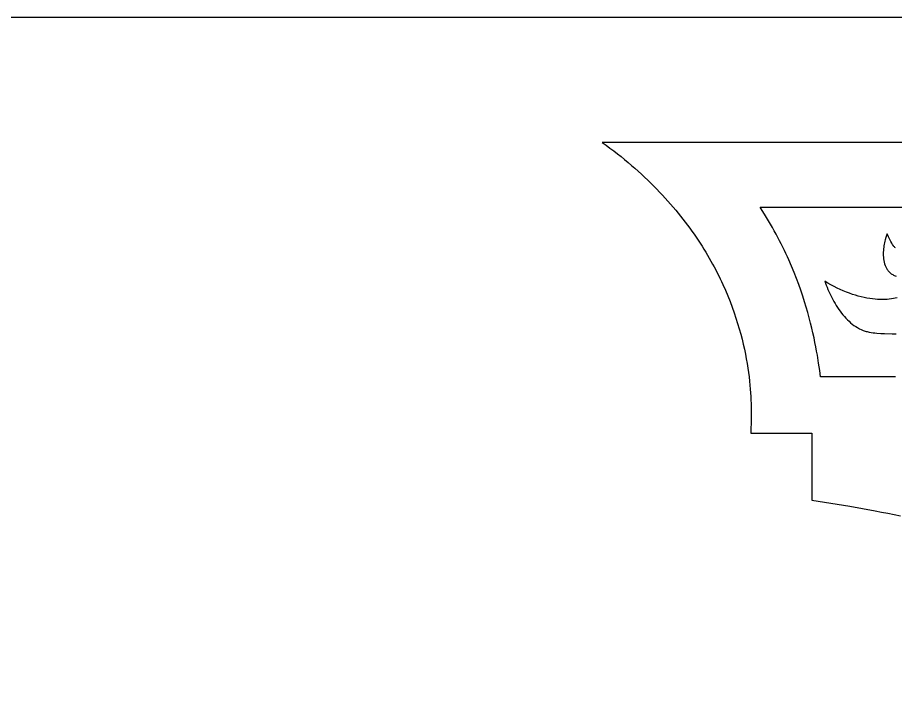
# Model space of a CAD drawing. Extents: x -500 to 500, y -300 to 300.
# Drawn here: x 65.2 to 276.2, y 134.2 to 300 of the extents above; entities that cross this region are included whole.
import ezdxf

# ---------------------------------------------------------------- set-up
doc = ezdxf.new("R2010")
doc.units = 0
doc.header["$MEASUREMENT"] = 0
doc.layers.add('IMPORT_-_120CM_SUR_70CM-1', color=18, linetype='CONTINUOUS')
doc.layers.add('LAYER_2', color=174, linetype='CONTINUOUS')

msp = doc.modelspace()

# ---------------------------------------------------------------- linework, layer by layer
at = {"layer": 'IMPORT_-_120CM_SUR_70CM-1'}
msp.add_lwpolyline([(-500, -300), (500, -300), (500, 300), (-500, 300)], close=True, dxfattribs=at)
for points in [[(276.2, 213.61), (258.2, 213.62), (257.98, 215.18), (257.72, 216.91), (257.42, 218.8), (257.24, 219.8), (257.05, 220.84), (256.84, 221.91), (256.62, 223.02), (256.37, 224.17), (256.1, 225.35), (255.81, 226.56), (255.49, 227.8), (255.14, 229.07), (254.77, 230.37), (254.36, 231.7), (253.92, 233.06), (253.45, 234.44), (252.95, 235.85), (252.41, 237.28), (251.83, 238.74), (251.22, 240.22), (250.56, 241.72), (250.21, 242.48), (249.86, 243.25), (249.49, 244.02), (249.12, 244.79), (248.73, 245.57), (248.33, 246.35), (247.92, 247.14), (247.49, 247.93), (247.06, 248.73), (246.61, 249.53), (246.15, 250.33), (245.68, 251.14), (245.19, 251.95), (244.69, 252.77), (244.18, 253.59), (243.66, 254.41), (372.58, 254.41)], [(276.2, 244.62), (276.06, 244.74), (275.94, 244.86), (275.83, 244.98), (275.73, 245.1), (275.5, 245.44), (275.29, 245.79), (275.09, 246.15), (274.91, 246.52), (274.56, 247.28), (274.38, 247.65), (274.19, 248.02), (274.05, 247.63), (273.88, 247.13), (273.72, 246.54), (273.64, 246.21), (273.57, 245.87), (273.5, 245.52), (273.43, 245.15), (273.38, 244.77), (273.33, 244.38), (273.3, 243.98), (273.28, 243.58), (273.27, 243.18), (273.27, 242.77), (273.29, 242.37), (273.34, 241.97), (273.4, 241.57), (273.48, 241.18), (273.58, 240.8), (273.7, 240.43), (273.85, 240.08), (273.94, 239.9), (274.03, 239.73), (274.13, 239.57), (274.24, 239.41), (274.35, 239.25), (274.47, 239.1), (274.6, 238.95), (274.73, 238.81), (274.88, 238.68), (275.03, 238.55), (275.19, 238.42), (275.36, 238.31), (275.54, 238.2), (275.72, 238.09), (275.92, 238), (276.12, 237.91), (276.34, 237.83)], [(276.57, 232.65), (276.15, 232.53), (275.7, 232.43), (275.22, 232.35), (274.72, 232.29), (274.2, 232.24), (273.65, 232.21), (273.09, 232.2), (272.5, 232.21), (271.9, 232.24), (271.28, 232.29), (270.65, 232.36), (270, 232.45), (269.33, 232.56), (268.66, 232.7), (267.97, 232.85), (267.27, 233.03), (266.56, 233.23), (265.84, 233.46), (265.12, 233.71), (264.39, 233.98), (263.66, 234.28), (262.92, 234.6), (262.18, 234.95), (261.44, 235.32), (260.69, 235.72), (259.95, 236.15), (259.21, 236.61), (259.38, 236.13), (259.57, 235.64), (259.76, 235.15), (259.97, 234.66), (260.18, 234.16), (260.41, 233.67), (260.64, 233.18), (260.89, 232.68), (261.14, 232.2), (261.41, 231.71), (261.69, 231.23), (261.98, 230.76), (262.27, 230.3), (262.58, 229.84), (262.9, 229.39), (263.23, 228.96), (263.57, 228.53), (263.92, 228.12), (264.28, 227.73), (264.65, 227.35), (265.03, 226.98), (265.42, 226.63), (265.82, 226.31), (266.23, 226), (266.65, 225.71), (267.08, 225.45), (267.52, 225.2), (267.98, 224.99), (268.44, 224.79), (268.91, 224.63), (269.15, 224.56), (269.4, 224.49), (269.64, 224.43), (269.89, 224.38), (270.34, 224.3), (270.8, 224.23), (271.26, 224.18), (271.72, 224.13), (272.65, 224.06), (273.57, 224.02), (275.43, 223.96), (276.36, 223.93)]]:
    msp.add_lwpolyline(points, dxfattribs=at)
at = {"layer": 'LAYER_2'}
msp.add_lwpolyline([(470, 270), (205.7, 270), (206.64, 269.32), (207.56, 268.63), (208.46, 267.94), (209.35, 267.25), (210.22, 266.56), (211.08, 265.86), (211.92, 265.16), (212.75, 264.46), (213.56, 263.76), (214.35, 263.05), (215.13, 262.34), (215.9, 261.63), (216.65, 260.92), (217.39, 260.21), (218.11, 259.49), (218.81, 258.77), (219.51, 258.05), (220.19, 257.33), (220.85, 256.61), (221.5, 255.89), (222.14, 255.17), (222.76, 254.45), (223.37, 253.72), (223.97, 253), (224.55, 252.27), (225.12, 251.55), (225.68, 250.82), (226.23, 250.1), (226.76, 249.38), (227.28, 248.65), (227.79, 247.93), (228.29, 247.21), (228.77, 246.48), (229.24, 245.76), (229.7, 245.04), (230.15, 244.32), (230.59, 243.6), (231.02, 242.89), (231.43, 242.17), (231.84, 241.46), (232.23, 240.75), (232.62, 240.04), (232.99, 239.33), (233.35, 238.62), (233.7, 237.92), (234.05, 237.22), (234.38, 236.52), (234.7, 235.82), (235.32, 234.44), (235.89, 233.07), (236.44, 231.71), (236.94, 230.37), (237.42, 229.04), (237.86, 227.73), (238.26, 226.43), (238.64, 225.16), (238.99, 223.9), (239.31, 222.66), (239.6, 221.45), (239.87, 220.25), (240.11, 219.08), (240.33, 217.94), (240.53, 216.82), (240.7, 215.73), (240.85, 214.66), (240.99, 213.62), (241.11, 212.62), (241.21, 211.64), (241.29, 210.69), (241.36, 209.78), (241.42, 208.9), (241.46, 208.06), (241.49, 207.25), (241.52, 206.48), (241.54, 205.05), (241.53, 203.78), (241.51, 202.68), (241.45, 201.01), (241.43, 200.47), (241.43, 200.12), (256.1, 200.12), (256.12, 183.96), (259.13, 183.5), (262.15, 183.02), (265.19, 182.52), (268.24, 181.98), (271.3, 181.42), (272.83, 181.13), (274.36, 180.83), (275.89, 180.52), (277.42, 180.21)], dxfattribs=at)

doc.saveas('drawing.dxf')
